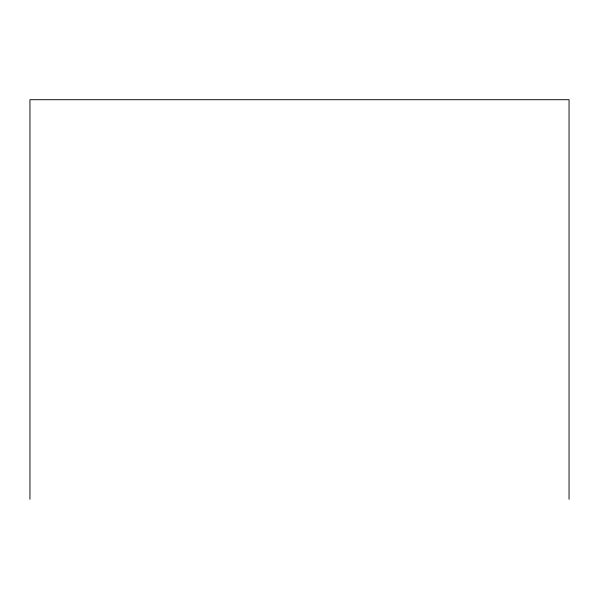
<?xml version="1.0" encoding="UTF-8"?>
<svg xmlns="http://www.w3.org/2000/svg" width="599" height="599" viewBox="0 0 599 599"><rect width="100%" height="100%" fill="white"/><g stroke="black" fill="none" stroke-linecap="round" stroke-linejoin="round"><path stroke-width="0.9" d="M569.05 499.296L569.05 99.704L29.95 99.704L29.95 499.296"/></g></svg>
